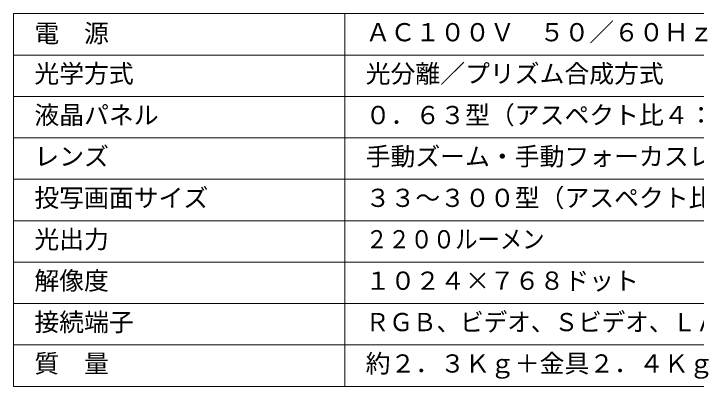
# Model space of a CAD drawing. Units: millimetres, scale not verified. Extents: x -62 to 63, y -56 to 57.
# Drawn here: x -62.5 to 19.9, y -56.5 to -11.5 of the extents above; entities that cross this region are included whole.
import ezdxf
from ezdxf.enums import TextEntityAlignment as Align

# ---------------------------------------------------------------- set-up
doc = ezdxf.new("R2010")
doc.units = ezdxf.units.MM
doc.header["$LTSCALE"] = 0.125
doc.layers.add('0-1_WAKU', color=1, linetype='Continuous', lineweight=18)
doc.layers.add('0-2_MOJI1', color=7, linetype='Continuous')
doc.styles.add('ＭＳ ゴシック', font='')
doc.styles.get('ＭＳ ゴシック').set_extended_font_data('MS Gothic')

msp = doc.modelspace()

# ---------------------------------------------------------------- linework, layer by layer
at = {"layer": '0-1_WAKU', "color": 4}
for p, q in [((62.5022, -11.4937), (-62.4978, -11.4937)), ((-62.4978, -11.4937), (-62.4978, -56.4937)), ((-22.4978, -56.4937), (-22.4978, -11.4937)), ((-62.4978, -56.4937), (62.5022, -56.4937))]:
    msp.add_line(p, q, dxfattribs=at)
at = {"layer": '0-1_WAKU'}
for p, q in [((-62.4978, -16.4937), (62.5022, -16.4937)), ((-62.4978, -21.4937), (62.5022, -21.4937)), ((-62.4978, -26.4937), (62.5022, -26.4937)), ((-62.4978, -31.4937), (62.5022, -31.4937)), ((-62.4978, -36.4937), (62.5022, -36.4937)), ((-62.4978, -41.4937), (62.5022, -41.4937)), ((-62.4978, -46.4937), (62.5022, -46.4937)), ((-62.4978, -51.4937), (62.5022, -51.4937))]:
    msp.add_line(p, q, dxfattribs=at)

# ---------------------------------------------------------------- texts
at = {"layer": '0-2_MOJI1', "style": 'ＭＳ ゴシック'}
for s, p in [('ＡＣ１００Ｖ\u3000５０／６０Ｈｚ', (-19.9978, -15.4937)), ('電\u3000源', (-59.9978, -15.6257)), ('光学方式', (-59.9978, -20.4937)), ('光分離／プリズム合成方式', (-19.9978, -20.4937)), ('液晶パネル', (-59.9978, -25.4937)), ('０．６３型（アスペクト比４：３時）', (-19.9978, -25.4937)), ('レンズ', (-59.9978, -30.4937)), ('手動ズーム・手動フォーカスレンズ', (-19.9978, -30.4937)), ('投写画面サイズ', (-59.9978, -35.4937)), ('３３～３００型（アスペクト比４：３時）', (-19.9978, -35.4937)), ('光出力', (-59.9978, -40.4937)), ('解像度', (-59.9978, -45.4937)), ('１０２４×７６８ドット', (-19.9978, -45.4937)), ('接続端子', (-59.9978, -50.4937)), ('質\u3000量', (-59.9978, -55.4937)), ('約２．３Ｋｇ＋金具２．４Ｋｇ', (-19.9978, -55.4937))]:
    msp.add_text(s, height=2.199, dxfattribs=at).set_placement(p, align=Align.BOTTOM_LEFT)
for s, width, p in [('２２００ルーメン', 0.9, (-19.9978, -40.4937)), ('ＲＧＢ、ビデオ、Ｓビデオ、ＬＡＮ、シリアル制御', 0.95, (-19.9978, -50.4937))]:
    msp.add_text(s, height=2.199, dxfattribs=dict(at, width=width)).set_placement(p, align=Align.BOTTOM_LEFT)

doc.saveas('drawing.dxf')
